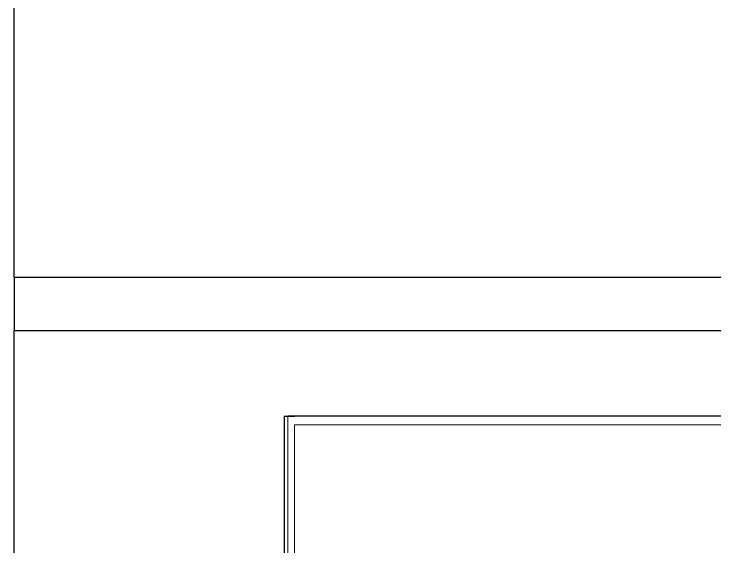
# Model space of a CAD drawing. Header units: inches. Extents: x 5914 to 162157, y -20538 to 282354.
# Drawn here: x 153813.1 to 153880.6, y -20297.9 to -20246.6 of the extents above; entities that cross this region are included whole.
import ezdxf

# ---------------------------------------------------------------- set-up
doc = ezdxf.new("R2010")
doc.units = ezdxf.units.IN
doc.header["$MEASUREMENT"] = 0
doc.layers.add('DOOR-WIN RA', color=3, linetype='Continuous', lineweight=20)
doc.layers.add('ELE1 RA', color=1, linetype='Continuous', lineweight=30)

# ---------------------------------------------------------------- blocks, each defined once
blk = doc.blocks.new('SKBVVL')
at = {"layer": 'DOOR-WIN RA'}
for p, q in [((153982.319, -15912.244), (153982.319, -15926.9)), ((154107.622, -15913.117), (153982.972, -15913.117)), ((153982.972, -15913.117), (153982.972, -15926.9))]:
    blk.add_line(p, q, dxfattribs=at)
at = {"layer": 'ELE1 RA'}
for p, q in [((153954.76, -15898.257), (153954.76, -15791.257)), ((153954.76, -15898.257), (153954.76, -15903.607)), ((153954.76, -15898.257), (154050.76, -15898.257)), ((153954.76, -16010.257), (153954.76, -15903.607)), ((153954.76, -15903.607), (154122.256, -15903.607)), ((153981.937, -15912.244), (153981.913, -16016.257)), ((153981.937, -15912.244), (153982.972, -15912.244)), ((154108.256, -15912.244), (153982.319, -15912.244))]:
    blk.add_line(p, q, dxfattribs=at)

msp = doc.modelspace()

# ---------------------------------------------------------------- block references
at = {"xscale": 0.9568106312292479, "yscale": 0.9568106312292479, "zscale": 0.9568106312292479}
msp.add_blockref('SKBVVL', (6507.578, -5060.317), dxfattribs=at)

doc.saveas('drawing.dxf')
